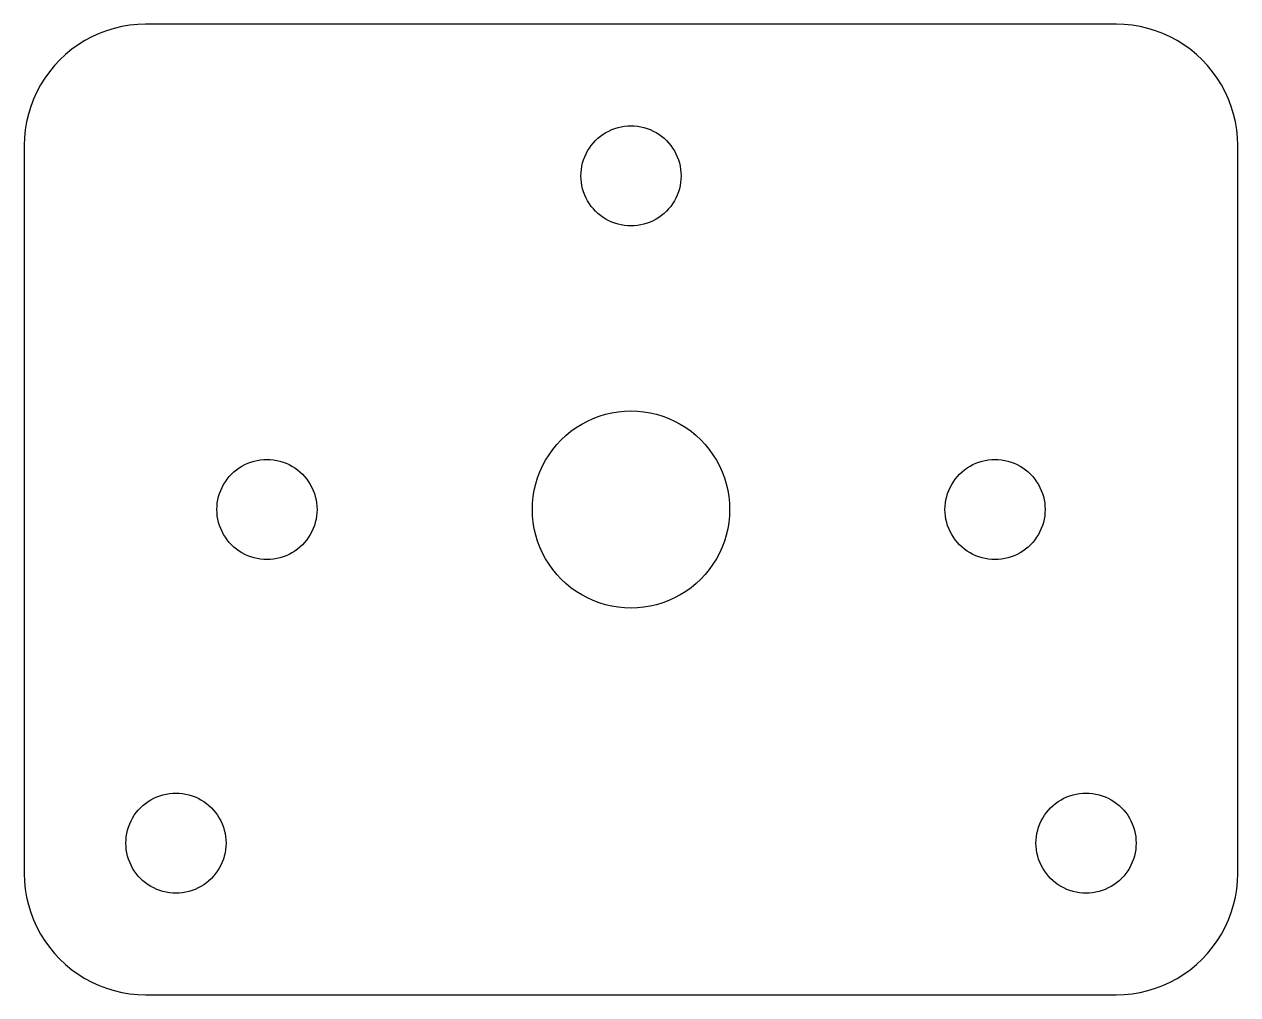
# Model space of a CAD drawing. Header units: millimetres. Extents: x -40 to 40, y -32 to 32.
import ezdxf

# ---------------------------------------------------------------- set-up
doc = ezdxf.new("R2010")
doc.units = ezdxf.units.MM

msp = doc.modelspace()

# ---------------------------------------------------------------- linework, layer by layer
at = {"layer": 'SCHNITT'}
for points in [[(32.523, -31.983), (33.044, -31.932), (33.561, -31.846), (34.071, -31.727), (34.572, -31.575), (35.061, -31.391), (35.538, -31.175), (36, -30.928), (36.445, -30.652), (36.87, -30.347), (37.275, -30.015), (37.657, -29.657), (38.015, -29.275), (38.347, -28.87), (38.652, -28.445), (38.928, -28), (39.175, -27.538), (39.391, -27.061), (39.575, -26.572), (39.727, -26.071), (39.846, -25.561), (39.932, -25.044), (39.983, -24.523), (40, -24), (40, 24), (39.983, 24.523), (39.932, 25.044), (39.846, 25.561), (39.727, 26.071), (39.575, 26.572), (39.391, 27.061), (39.175, 27.538), (38.928, 28), (38.652, 28.445), (38.347, 28.87), (38.015, 29.275), (37.657, 29.657), (37.275, 30.015), (36.87, 30.347), (36.445, 30.652), (36, 30.928), (35.538, 31.175), (35.061, 31.391), (34.572, 31.575), (34.071, 31.727), (33.561, 31.846), (33.044, 31.932), (32.523, 31.983), (32, 32), (-32, 32), (-32.523, 31.983), (-33.044, 31.932), (-33.561, 31.846), (-34.071, 31.727), (-34.572, 31.575), (-35.061, 31.391), (-35.538, 31.175), (-36, 30.928), (-36.445, 30.652), (-36.87, 30.347), (-37.275, 30.015), (-37.657, 29.657), (-38.015, 29.275), (-38.347, 28.87), (-38.652, 28.445), (-38.928, 28), (-39.175, 27.538), (-39.391, 27.061), (-39.575, 26.572), (-39.727, 26.071), (-39.846, 25.561), (-39.932, 25.044), (-39.983, 24.523), (-40, 24), (-40, -24), (-39.983, -24.523), (-39.932, -25.044), (-39.846, -25.561), (-39.727, -26.071), (-39.575, -26.572), (-39.391, -27.061), (-39.175, -27.538), (-38.928, -28), (-38.652, -28.445), (-38.347, -28.87), (-38.015, -29.275), (-37.657, -29.657), (-37.275, -30.015), (-36.87, -30.347), (-36.445, -30.652), (-36, -30.928), (-35.538, -31.175), (-35.061, -31.391), (-34.572, -31.575), (-34.071, -31.727), (-33.561, -31.846), (-33.044, -31.932), (-32.523, -31.983), (-32, -32), (32, -32)], [(-0.216, 18.707), (-0.431, 18.728), (-0.644, 18.763), (-0.854, 18.812), (-1.061, 18.875), (-1.263, 18.951), (-1.46, 19.04), (-1.65, 19.142), (-1.833, 19.256), (-2.009, 19.382), (-2.176, 19.519), (-2.333, 19.667), (-2.481, 19.824), (-2.618, 19.991), (-2.744, 20.167), (-2.858, 20.35), (-2.96, 20.54), (-3.049, 20.737), (-3.125, 20.939), (-3.188, 21.146), (-3.237, 21.356), (-3.272, 21.569), (-3.293, 21.784), (-3.3, 22), (-3.293, 22.216), (-3.272, 22.431), (-3.237, 22.644), (-3.188, 22.854), (-3.125, 23.061), (-3.049, 23.263), (-2.96, 23.46), (-2.858, 23.65), (-2.744, 23.833), (-2.618, 24.009), (-2.481, 24.176), (-2.333, 24.333), (-2.176, 24.481), (-2.009, 24.618), (-1.833, 24.744), (-1.65, 24.858), (-1.46, 24.96), (-1.263, 25.049), (-1.061, 25.125), (-0.854, 25.188), (-0.644, 25.237), (-0.431, 25.272), (-0.216, 25.293), (0, 25.3), (0.216, 25.293), (0.431, 25.272), (0.644, 25.237), (0.854, 25.188), (1.061, 25.125), (1.263, 25.049), (1.46, 24.96), (1.65, 24.858), (1.833, 24.744), (2.009, 24.618), (2.176, 24.481), (2.333, 24.333), (2.481, 24.176), (2.618, 24.009), (2.744, 23.833), (2.858, 23.65), (2.96, 23.46), (3.049, 23.263), (3.125, 23.061), (3.188, 22.854), (3.237, 22.644), (3.272, 22.431), (3.293, 22.216), (3.3, 22), (3.293, 21.784), (3.272, 21.569), (3.237, 21.356), (3.188, 21.146), (3.125, 20.939), (3.049, 20.737), (2.96, 20.54), (2.858, 20.35), (2.744, 20.167), (2.618, 19.991), (2.481, 19.824), (2.333, 19.667), (2.176, 19.519), (2.009, 19.382), (1.833, 19.256), (1.65, 19.142), (1.46, 19.04), (1.263, 18.951), (1.061, 18.875), (0.854, 18.812), (0.644, 18.763), (0.431, 18.728), (0.216, 18.707), (0, 18.7)], [(-0.425, -6.486), (-0.848, -6.444), (-1.268, -6.375), (-1.682, -6.279), (-2.089, -6.155), (-2.487, -6.005), (-2.875, -5.83), (-3.25, -5.629), (-3.611, -5.405), (-3.957, -5.157), (-4.286, -4.887), (-4.596, -4.596), (-4.887, -4.286), (-5.157, -3.957), (-5.405, -3.611), (-5.629, -3.25), (-5.83, -2.875), (-6.005, -2.487), (-6.155, -2.089), (-6.279, -1.682), (-6.375, -1.268), (-6.444, -0.848), (-6.486, -0.425), (-6.5, 0), (-6.486, 0.425), (-6.444, 0.848), (-6.375, 1.268), (-6.279, 1.682), (-6.155, 2.089), (-6.005, 2.487), (-5.83, 2.875), (-5.629, 3.25), (-5.405, 3.611), (-5.157, 3.957), (-4.887, 4.286), (-4.596, 4.596), (-4.286, 4.887), (-3.957, 5.157), (-3.611, 5.405), (-3.25, 5.629), (-2.875, 5.83), (-2.487, 6.005), (-2.089, 6.155), (-1.682, 6.279), (-1.268, 6.375), (-0.848, 6.444), (-0.425, 6.486), (0, 6.5), (0.425, 6.486), (0.848, 6.444), (1.268, 6.375), (1.682, 6.279), (2.089, 6.155), (2.487, 6.005), (2.875, 5.83), (3.25, 5.629), (3.611, 5.405), (3.957, 5.157), (4.286, 4.887), (4.596, 4.596), (4.887, 4.286), (5.157, 3.957), (5.405, 3.611), (5.629, 3.25), (5.83, 2.875), (6.005, 2.487), (6.155, 2.089), (6.279, 1.682), (6.375, 1.268), (6.444, 0.848), (6.486, 0.425), (6.5, 0), (6.486, -0.425), (6.444, -0.848), (6.375, -1.268), (6.279, -1.682), (6.155, -2.089), (6.005, -2.487), (5.83, -2.875), (5.629, -3.25), (5.405, -3.611), (5.157, -3.957), (4.887, -4.286), (4.596, -4.596), (4.286, -4.887), (3.957, -5.157), (3.611, -5.405), (3.25, -5.629), (2.875, -5.83), (2.487, -6.005), (2.089, -6.155), (1.682, -6.279), (1.268, -6.375), (0.848, -6.444), (0.425, -6.486), (0, -6.5)], [(-24.216, -3.293), (-24.431, -3.272), (-24.644, -3.237), (-24.854, -3.188), (-25.061, -3.125), (-25.263, -3.049), (-25.46, -2.96), (-25.65, -2.858), (-25.833, -2.744), (-26.009, -2.618), (-26.176, -2.481), (-26.333, -2.333), (-26.481, -2.176), (-26.618, -2.009), (-26.744, -1.833), (-26.858, -1.65), (-26.96, -1.46), (-27.049, -1.263), (-27.125, -1.061), (-27.188, -0.854), (-27.237, -0.644), (-27.272, -0.431), (-27.293, -0.216), (-27.3, 0), (-27.293, 0.216), (-27.272, 0.431), (-27.237, 0.644), (-27.188, 0.854), (-27.125, 1.061), (-27.049, 1.263), (-26.96, 1.46), (-26.858, 1.65), (-26.744, 1.833), (-26.618, 2.009), (-26.481, 2.176), (-26.333, 2.333), (-26.176, 2.481), (-26.009, 2.618), (-25.833, 2.744), (-25.65, 2.858), (-25.46, 2.96), (-25.263, 3.049), (-25.061, 3.125), (-24.854, 3.188), (-24.644, 3.237), (-24.431, 3.272), (-24.216, 3.293), (-24, 3.3), (-23.784, 3.293), (-23.569, 3.272), (-23.356, 3.237), (-23.146, 3.188), (-22.939, 3.125), (-22.737, 3.049), (-22.54, 2.96), (-22.35, 2.858), (-22.167, 2.744), (-21.991, 2.618), (-21.824, 2.481), (-21.667, 2.333), (-21.519, 2.176), (-21.382, 2.009), (-21.256, 1.833), (-21.142, 1.65), (-21.04, 1.46), (-20.951, 1.263), (-20.875, 1.061), (-20.812, 0.854), (-20.763, 0.644), (-20.728, 0.431), (-20.707, 0.216), (-20.7, 0), (-20.707, -0.216), (-20.728, -0.431), (-20.763, -0.644), (-20.812, -0.854), (-20.875, -1.061), (-20.951, -1.263), (-21.04, -1.46), (-21.142, -1.65), (-21.256, -1.833), (-21.382, -2.009), (-21.519, -2.176), (-21.667, -2.333), (-21.824, -2.481), (-21.991, -2.618), (-22.167, -2.744), (-22.35, -2.858), (-22.54, -2.96), (-22.737, -3.049), (-22.939, -3.125), (-23.146, -3.188), (-23.356, -3.237), (-23.569, -3.272), (-23.784, -3.293), (-24, -3.3)], [(23.784, -3.293), (23.569, -3.272), (23.356, -3.237), (23.146, -3.188), (22.939, -3.125), (22.737, -3.049), (22.54, -2.96), (22.35, -2.858), (22.167, -2.744), (21.991, -2.618), (21.824, -2.481), (21.667, -2.333), (21.519, -2.176), (21.382, -2.009), (21.256, -1.833), (21.142, -1.65), (21.04, -1.46), (20.951, -1.263), (20.875, -1.061), (20.812, -0.854), (20.763, -0.644), (20.728, -0.431), (20.707, -0.216), (20.7, 0), (20.707, 0.216), (20.728, 0.431), (20.763, 0.644), (20.812, 0.854), (20.875, 1.061), (20.951, 1.263), (21.04, 1.46), (21.142, 1.65), (21.256, 1.833), (21.382, 2.009), (21.519, 2.176), (21.667, 2.333), (21.824, 2.481), (21.991, 2.618), (22.167, 2.744), (22.35, 2.858), (22.54, 2.96), (22.737, 3.049), (22.939, 3.125), (23.146, 3.188), (23.356, 3.237), (23.569, 3.272), (23.784, 3.293), (24, 3.3), (24.216, 3.293), (24.431, 3.272), (24.644, 3.237), (24.854, 3.188), (25.061, 3.125), (25.263, 3.049), (25.46, 2.96), (25.65, 2.858), (25.833, 2.744), (26.009, 2.618), (26.176, 2.481), (26.333, 2.333), (26.481, 2.176), (26.618, 2.009), (26.744, 1.833), (26.858, 1.65), (26.96, 1.46), (27.049, 1.263), (27.125, 1.061), (27.188, 0.854), (27.237, 0.644), (27.272, 0.431), (27.293, 0.216), (27.3, 0), (27.293, -0.216), (27.272, -0.431), (27.237, -0.644), (27.188, -0.854), (27.125, -1.061), (27.049, -1.263), (26.96, -1.46), (26.858, -1.65), (26.744, -1.833), (26.618, -2.009), (26.481, -2.176), (26.333, -2.333), (26.176, -2.481), (26.009, -2.618), (25.833, -2.744), (25.65, -2.858), (25.46, -2.96), (25.263, -3.049), (25.061, -3.125), (24.854, -3.188), (24.644, -3.237), (24.431, -3.272), (24.216, -3.293), (24, -3.3)], [(-30.216, -25.293), (-30.431, -25.272), (-30.644, -25.237), (-30.854, -25.188), (-31.061, -25.125), (-31.263, -25.049), (-31.46, -24.96), (-31.65, -24.858), (-31.833, -24.744), (-32.009, -24.618), (-32.176, -24.481), (-32.333, -24.333), (-32.481, -24.176), (-32.618, -24.009), (-32.744, -23.833), (-32.858, -23.65), (-32.96, -23.46), (-33.049, -23.263), (-33.125, -23.061), (-33.188, -22.854), (-33.237, -22.644), (-33.272, -22.431), (-33.293, -22.216), (-33.3, -22), (-33.293, -21.784), (-33.272, -21.569), (-33.237, -21.356), (-33.188, -21.146), (-33.125, -20.939), (-33.049, -20.737), (-32.96, -20.54), (-32.858, -20.35), (-32.744, -20.167), (-32.618, -19.991), (-32.481, -19.824), (-32.333, -19.667), (-32.176, -19.519), (-32.009, -19.382), (-31.833, -19.256), (-31.65, -19.142), (-31.46, -19.04), (-31.263, -18.951), (-31.061, -18.875), (-30.854, -18.812), (-30.644, -18.763), (-30.431, -18.728), (-30.216, -18.707), (-30, -18.7), (-29.784, -18.707), (-29.569, -18.728), (-29.356, -18.763), (-29.146, -18.812), (-28.939, -18.875), (-28.737, -18.951), (-28.54, -19.04), (-28.35, -19.142), (-28.167, -19.256), (-27.991, -19.382), (-27.824, -19.519), (-27.667, -19.667), (-27.519, -19.824), (-27.382, -19.991), (-27.256, -20.167), (-27.142, -20.35), (-27.04, -20.54), (-26.951, -20.737), (-26.875, -20.939), (-26.812, -21.146), (-26.763, -21.356), (-26.728, -21.569), (-26.707, -21.784), (-26.7, -22), (-26.707, -22.216), (-26.728, -22.431), (-26.763, -22.644), (-26.812, -22.854), (-26.875, -23.061), (-26.951, -23.263), (-27.04, -23.46), (-27.142, -23.65), (-27.256, -23.833), (-27.382, -24.009), (-27.519, -24.176), (-27.667, -24.333), (-27.824, -24.481), (-27.991, -24.618), (-28.167, -24.744), (-28.35, -24.858), (-28.54, -24.96), (-28.737, -25.049), (-28.939, -25.125), (-29.146, -25.188), (-29.356, -25.237), (-29.569, -25.272), (-29.784, -25.293), (-30, -25.3)], [(29.784, -25.293), (29.569, -25.272), (29.356, -25.237), (29.146, -25.188), (28.939, -25.125), (28.737, -25.049), (28.54, -24.96), (28.35, -24.858), (28.167, -24.744), (27.991, -24.618), (27.824, -24.481), (27.667, -24.333), (27.519, -24.176), (27.382, -24.009), (27.256, -23.833), (27.142, -23.65), (27.04, -23.46), (26.951, -23.263), (26.875, -23.061), (26.812, -22.854), (26.763, -22.644), (26.728, -22.431), (26.707, -22.216), (26.7, -22), (26.707, -21.784), (26.728, -21.569), (26.763, -21.356), (26.812, -21.146), (26.875, -20.939), (26.951, -20.737), (27.04, -20.54), (27.142, -20.35), (27.256, -20.167), (27.382, -19.991), (27.519, -19.824), (27.667, -19.667), (27.824, -19.519), (27.991, -19.382), (28.167, -19.256), (28.35, -19.142), (28.54, -19.04), (28.737, -18.951), (28.939, -18.875), (29.146, -18.812), (29.356, -18.763), (29.569, -18.728), (29.784, -18.707), (30, -18.7), (30.216, -18.707), (30.431, -18.728), (30.644, -18.763), (30.854, -18.812), (31.061, -18.875), (31.263, -18.951), (31.46, -19.04), (31.65, -19.142), (31.833, -19.256), (32.009, -19.382), (32.176, -19.519), (32.333, -19.667), (32.481, -19.824), (32.618, -19.991), (32.744, -20.167), (32.858, -20.35), (32.96, -20.54), (33.049, -20.737), (33.125, -20.939), (33.188, -21.146), (33.237, -21.356), (33.272, -21.569), (33.293, -21.784), (33.3, -22), (33.293, -22.216), (33.272, -22.431), (33.237, -22.644), (33.188, -22.854), (33.125, -23.061), (33.049, -23.263), (32.96, -23.46), (32.858, -23.65), (32.744, -23.833), (32.618, -24.009), (32.481, -24.176), (32.333, -24.333), (32.176, -24.481), (32.009, -24.618), (31.833, -24.744), (31.65, -24.858), (31.46, -24.96), (31.263, -25.049), (31.061, -25.125), (30.854, -25.188), (30.644, -25.237), (30.431, -25.272), (30.216, -25.293), (30, -25.3)]]:
    msp.add_lwpolyline(points, close=True, dxfattribs=at)

doc.saveas('drawing.dxf')
